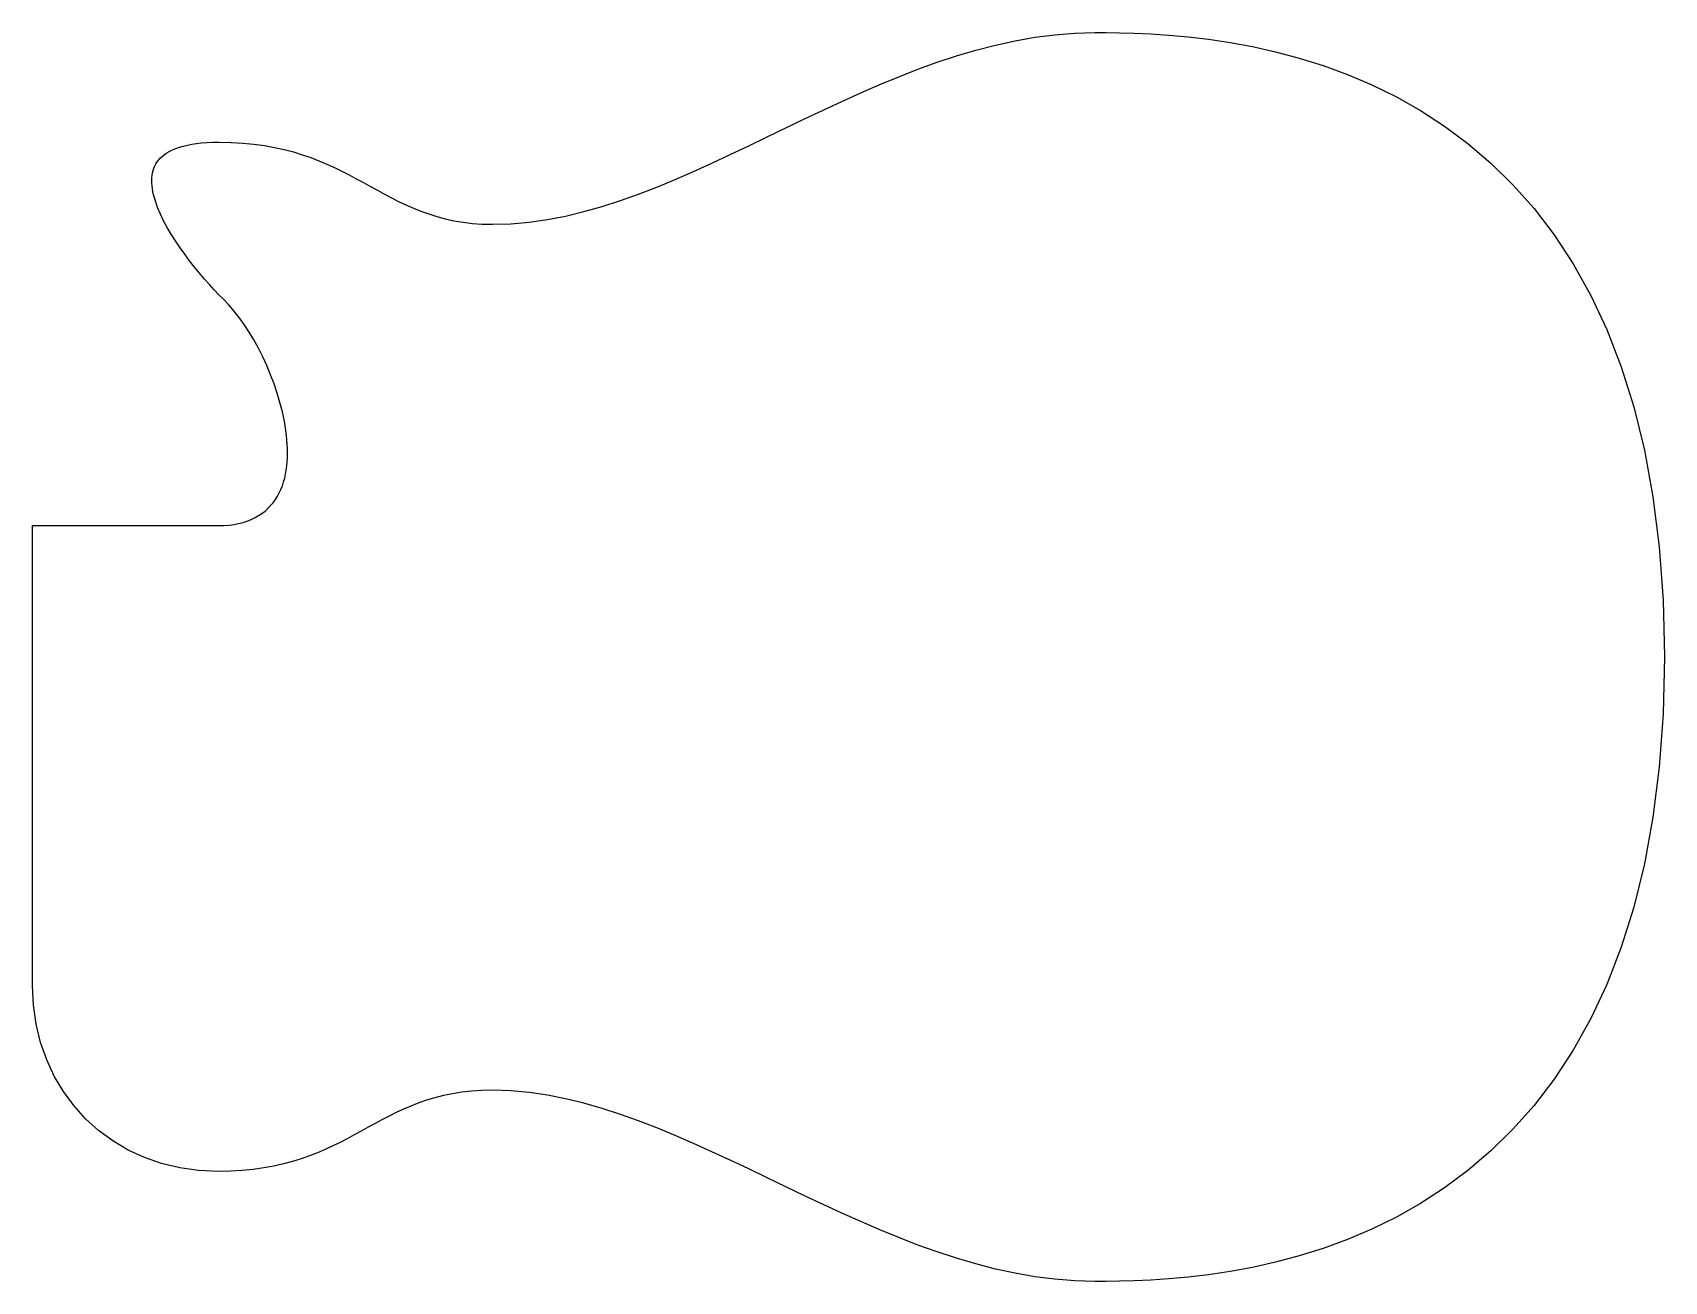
# Model space of a CAD drawing. Extents: x 12 to 310, y 33 to 261.
import ezdxf

# ---------------------------------------------------------------- set-up
doc = ezdxf.new("R2010")
doc.units = 0
doc.layers.add('woodIn', color=7, linetype='CONTINUOUS')

msp = doc.modelspace()

# ---------------------------------------------------------------- linework, layer by layer
at = {"layer": 'woodIn', "color": 7}
for p, q in [((187.325786, 258.725867), (190.914586, 259.511108)), ((190.914586, 259.511108), (194.525536, 260.143684)), ((194.525536, 260.143684), (198.159516, 260.611054)), ((198.159516, 260.611054), (201.817376, 260.900674)), ((201.817376, 260.900674), (205.500016, 261.000004)), ((205.500016, 261.000004), (207.558126, 260.996304)), ((207.558126, 260.996304), (209.964326, 260.971254)), ((209.964326, 260.971254), (212.691456, 260.904154)), ((212.691456, 260.904154), (215.712316, 260.774262)), ((215.712316, 260.774262), (218.999756, 260.560846)), ((218.999756, 260.560846), (222.526576, 260.243166)), ((222.526576, 260.243166), (226.265616, 259.800486)), ((226.265616, 259.800486), (230.189686, 259.212067)), ((176.683506, 255.579587), (180.211116, 256.747564)), ((180.211116, 256.747564), (183.758246, 257.800505)), ((183.758246, 257.800505), (187.325786, 258.725867)), ((230.189686, 259.212067), (234.271626, 258.457172)), ((234.271626, 258.457172), (238.484246, 257.515063)), ((238.484246, 257.515063), (242.800376, 256.365001)), ((242.800376, 256.365001), (247.192826, 254.986249)), ((169.683356, 252.948696), (173.174536, 254.309117)), ((173.174536, 254.309117), (176.683506, 255.579587)), ((247.192826, 254.986249), (251.634446, 253.35807)), ((251.634446, 253.35807), (256.098036, 251.459725)), ((162.750806, 250.008175), (166.209066, 251.510868)), ((166.209066, 251.510868), (169.683356, 252.948696)), ((256.098036, 251.459725), (260.556426, 249.270477)), ((155.878876, 246.858365), (159.307706, 248.45316)), ((159.307706, 248.45316), (162.750806, 250.008175)), ((260.556426, 249.270477), (264.982436, 246.769587)), ((149.060566, 243.59961), (152.463456, 245.236335)), ((152.463456, 245.236335), (155.878876, 246.858365)), ((264.982436, 246.769587), (269.350256, 243.937061)), ((142.289046, 240.332293), (145.669406, 241.960647)), ((145.669406, 241.960647), (149.060566, 243.59961)), ((269.350256, 243.937061), (273.633976, 240.752236)), ((34.840042, 238.135241), (35.193902, 238.462847)), ((35.193902, 238.462847), (35.592363, 238.776458)), ((35.592363, 238.776458), (36.036895, 239.074799)), ((36.036895, 239.074799), (36.528969, 239.356596)), ((36.528969, 239.356596), (37.070055, 239.620574)), ((37.070055, 239.620574), (37.661623, 239.86546)), ((37.661623, 239.86546), (38.305144, 240.089979)), ((38.305144, 240.089979), (39.002086, 240.292856)), ((39.002086, 240.292856), (39.753922, 240.472817)), ((39.753922, 240.472817), (40.562121, 240.628588)), ((40.562121, 240.628588), (41.428152, 240.758895)), ((41.428152, 240.758895), (42.353488, 240.862463)), ((42.353488, 240.862463), (43.339597, 240.938023)), ((43.339597, 240.938023), (44.38795, 240.984293)), ((44.38795, 240.984293), (45.500017, 241.000003)), ((45.500017, 241.000003), (47.748154, 240.958223)), ((47.748154, 240.958223), (49.884621, 240.836335)), ((49.884621, 240.836335), (51.916252, 240.639526)), ((51.916252, 240.639526), (53.849879, 240.372984)), ((53.849879, 240.372984), (55.692336, 240.041895)), ((55.692336, 240.041895), (57.450457, 239.651444)), ((57.450457, 239.651444), (59.131074, 239.206818)), ((59.131074, 239.206818), (60.741022, 238.713203)), ((60.741022, 238.713203), (62.287134, 238.175787)), ((135.556476, 237.159916), (138.918426, 238.727674)), ((138.918426, 238.727674), (142.289046, 240.332293)), ((273.633976, 240.752236), (277.806336, 237.193374)), ((33.395111, 235.419313), (33.502989, 235.855348)), ((33.502989, 235.855348), (33.642467, 236.275755)), ((33.642467, 236.275755), (33.814192, 236.680225)), ((33.814192, 236.680225), (34.01881, 237.068447)), ((34.01881, 237.068447), (34.256968, 237.440113)), ((34.256968, 237.440113), (34.529313, 237.794913)), ((34.529313, 237.794913), (34.840042, 238.135241)), ((62.287134, 238.175787), (63.776242, 237.599754)), ((63.776242, 237.599754), (65.215181, 236.990291)), ((65.215181, 236.990291), (66.610784, 236.352585)), ((66.610784, 236.352585), (67.969884, 235.691821)), ((67.969884, 235.691821), (69.299315, 235.013187)), ((128.854296, 234.187488), (132.202116, 235.642145)), ((132.202116, 235.642145), (135.556476, 237.159916)), ((277.806336, 237.193374), (281.840036, 233.238737)), ((33.254611, 234.02054), (33.271571, 234.5016)), ((33.266671, 233.525092), (33.254611, 234.02054)), ((33.307101, 233.015563), (33.266671, 233.525092)), ((33.271571, 234.5016), (33.318191, 234.967961)), ((33.375251, 232.492266), (33.307101, 233.015563)), ((33.318191, 234.967961), (33.395111, 235.419313)), ((33.470471, 231.955508), (33.375251, 232.492266)), ((69.299315, 235.013187), (70.60591, 234.321868)), ((70.60591, 234.321868), (71.896502, 233.623051)), ((71.896502, 233.623051), (73.17825, 232.92147)), ((73.17825, 232.92147), (74.45776, 232.222341)), ((122.173956, 231.520023), (125.511926, 232.809072)), ((125.511926, 232.809072), (128.854296, 234.187488)), ((281.840036, 233.238737), (285.707816, 228.866588)), ((33.592122, 231.405599), (33.470471, 231.955508)), ((33.739555, 230.84285), (33.592122, 231.405599)), ((33.912123, 230.26757), (33.739555, 230.84285)), ((34.330225, 229.089458), (33.912123, 230.26757)), ((74.45776, 232.222341), (75.741041, 231.53157)), ((75.741041, 231.53157), (77.034099, 230.855066)), ((77.034099, 230.855066), (78.342942, 230.198734)), ((78.342942, 230.198734), (79.673576, 229.568484)), ((79.673576, 229.568484), (81.032008, 228.970221)), ((115.506906, 229.26253), (118.839306, 230.333467)), ((118.839306, 230.333467), (122.173956, 231.520023)), ((34.838752, 227.885661), (34.330225, 229.089458)), ((35.42856, 226.663331), (34.838752, 227.885661)), ((36.090506, 225.429616), (35.42856, 226.663331)), ((81.032008, 228.970221), (82.424247, 228.409853)), ((82.424247, 228.409853), (83.856298, 227.893287)), ((83.856298, 227.893287), (85.33417, 227.426432)), ((85.33417, 227.426432), (86.863868, 227.015193)), ((86.863868, 227.015193), (88.451401, 226.665478)), ((88.451401, 226.665478), (90.102775, 226.383194)), ((102.178486, 226.397508), (105.512556, 226.874702)), ((105.512556, 226.874702), (108.844596, 227.520021)), ((108.844596, 227.520021), (112.175696, 228.32034)), ((112.175696, 228.32034), (115.506906, 229.26253)), ((285.707816, 228.866588), (289.382386, 224.055188)), ((36.815445, 224.191668), (36.090506, 225.429616)), ((37.594232, 222.956638), (36.815445, 224.191668)), ((90.102775, 226.383194), (91.823998, 226.17425)), ((91.823998, 226.17425), (93.621077, 226.044551)), ((93.621077, 226.044551), (95.500018, 226.000001)), ((95.500018, 226.000001), (98.841332, 226.101565)), ((98.841332, 226.101565), (102.178486, 226.397508)), ((289.382386, 224.055188), (292.836456, 218.7828)), ((38.417723, 221.731674), (37.594232, 222.956638)), ((39.276775, 220.523928), (38.417723, 221.731674)), ((40.162242, 219.34055), (39.276775, 220.523928)), ((41.064982, 218.18869), (40.162242, 219.34055)), ((41.975848, 217.075499), (41.064982, 218.18869)), ((292.836456, 218.7828), (296.042766, 213.027685)), ((42.885698, 216.008126), (41.975848, 217.075499)), ((43.785387, 214.993724), (42.885698, 216.008126)), ((44.665771, 214.03944), (43.785387, 214.993724)), ((45.517705, 213.152427), (44.665771, 214.03944)), ((46.332045, 212.339834), (45.517705, 213.152427)), ((47.300693, 211.335572), (46.332045, 212.339834)), ((296.042766, 213.027685), (298.974036, 206.768105)), ((48.259195, 210.224784), (47.300693, 211.335572)), ((49.202449, 209.016138), (48.259195, 210.224784)), ((50.125353, 207.718306), (49.202449, 209.016138)), ((51.022805, 206.339958), (50.125353, 207.718306)), ((51.889705, 204.889764), (51.022805, 206.339958)), ((298.974036, 206.768105), (301.602966, 199.982323)), ((52.720949, 203.376394), (51.889705, 204.889764)), ((53.511436, 201.808518), (52.720949, 203.376394)), ((54.256065, 200.194807), (53.511436, 201.808518)), ((54.949733, 198.543931), (54.256065, 200.194807)), ((301.602966, 199.982323), (303.902296, 192.648605)), ((55.587339, 196.86456), (54.949733, 198.543931)), ((56.163781, 195.16536), (55.587339, 196.86456)), ((56.673957, 193.45501), (56.163781, 195.16536)), ((57.112766, 191.74218), (56.673957, 193.45501)), ((57.475105, 190.03553), (57.112766, 191.74218)), ((303.902296, 192.648605), (305.844736, 184.745205)), ((57.755873, 188.34374), (57.475105, 190.03553)), ((57.864032, 187.50576), (57.755873, 188.34374)), ((57.949562, 186.67407), (57.864032, 187.50576)), ((58.011462, 185.84983), (57.949562, 186.67407)), ((58.048732, 185.03417), (58.011462, 185.84983)), ((58.060372, 184.22826), (58.048732, 185.03417)), ((57.830639, 181.12511), (57.931512, 181.88052)), ((57.931512, 181.88052), (58.002762, 182.65028)), ((58.002762, 182.65028), (58.045382, 183.43325)), ((58.045382, 183.43325), (58.060372, 184.22826)), ((305.844736, 184.745205), (307.403006, 176.250385)), ((57.110862, 178.27005), (57.340248, 178.95653)), ((57.340248, 178.95653), (57.536007, 179.66196)), ((57.536007, 179.66196), (57.699137, 180.38521)), ((57.699137, 180.38521), (57.830639, 181.12511)), ((55.83639, 175.73892), (56.210938, 176.33593)), ((56.210938, 176.33593), (56.547207, 176.9586)), ((56.547207, 176.9586), (56.846848, 177.60369)), ((56.846848, 177.60369), (57.110862, 178.27005)), ((307.403006, 176.250385), (308.549836, 167.142415)), ((52.764047, 172.81215), (53.374374, 173.21539)), ((53.374374, 173.21539), (53.94538, 173.65419)), ((53.94538, 173.65419), (54.477075, 174.12726)), ((54.477075, 174.12726), (54.969468, 174.63328)), ((54.969468, 174.63328), (55.422569, 175.17094)), ((55.422569, 175.17094), (55.83639, 175.73892)), ((11.5, 171), (13.625, 171)), ((11.5, 167.9375), (11.5, 171)), ((13.625, 171), (15.75, 171)), ((15.75, 171), (17.875, 171)), ((17.875, 171), (20, 171)), ((20, 171), (22.125, 171)), ((22.125, 171), (24.25, 171)), ((24.25, 171), (26.375, 171)), ((26.375, 171), (28.5, 171)), ((28.5, 171), (30.625001, 171)), ((30.625001, 171), (32.750001, 171)), ((32.750001, 171), (34.875001, 171)), ((34.875001, 171), (37.000001, 171)), ((37.000001, 171), (39.125001, 171)), ((39.125001, 171), (41.250001, 171)), ((41.250001, 171), (43.375001, 171)), ((43.375001, 171), (45.500001, 171)), ((45.500001, 171), (46.464667, 171.0241)), ((46.464667, 171.0241), (47.389923, 171.0956)), ((47.389923, 171.0956), (48.275778, 171.21314)), ((48.275778, 171.21314), (49.122242, 171.37542)), ((49.122242, 171.37542), (49.929325, 171.58114)), ((49.929325, 171.58114), (50.697037, 171.82898)), ((50.697037, 171.82898), (51.425388, 172.11764)), ((51.425388, 172.11764), (52.114388, 172.4458)), ((52.114388, 172.4458), (52.764047, 172.81215)), ((11.5, 164.875), (11.5, 167.9375)), ((308.549836, 167.142415), (309.257936, 157.399545)), ((11.5, 161.8125), (11.5, 164.875)), ((11.5, 158.75), (11.5, 161.8125)), ((11.5, 155.6875), (11.5, 158.75)), ((11.5, 152.625), (11.5, 155.6875)), ((309.257936, 157.399545), (309.500036, 147.000055)), ((11.5, 149.5625), (11.5, 152.625)), ((11.5, 146.5), (11.5, 149.5625)), ((11.5, 143.4375), (11.5, 146.5)), ((309.500036, 147.000055), (309.257936, 136.600565)), ((11.5, 140.375), (11.5, 143.4375)), ((11.5, 137.3125), (11.5, 140.375)), ((11.5, 134.25), (11.5, 137.3125)), ((11.5, 131.1875), (11.5, 134.25)), ((309.257936, 136.600565), (308.549836, 126.857695)), ((11.5, 128.125), (11.5, 131.1875)), ((11.5, 125.0625), (11.5, 128.125)), ((308.549836, 126.857695), (307.403006, 117.749725)), ((11.5, 122), (11.5, 125.0625)), ((11.5, 119.8125), (11.5, 122)), ((11.5, 117.625), (11.5, 119.8125)), ((11.5, 115.4375), (11.5, 117.625)), ((307.403006, 117.749725), (305.844736, 109.254915)), ((11.5, 113.25), (11.5, 115.4375)), ((11.5, 111.0625), (11.5, 113.25)), ((11.5, 108.875), (11.5, 111.0625)), ((11.5, 106.6875), (11.5, 108.875)), ((305.844736, 109.254915), (303.902296, 101.351515)), ((11.5, 104.5), (11.5, 106.6875)), ((11.5, 102.3125), (11.5, 104.5)), ((11.5, 100.125), (11.5, 102.3125)), ((303.902296, 101.351515), (301.602966, 94.017785)), ((11.5, 97.9375), (11.5, 100.125)), ((11.5, 95.75), (11.5, 97.9375)), ((11.5, 93.5625), (11.5, 95.75)), ((11.5, 91.375), (11.5, 93.5625)), ((301.602966, 94.017785), (298.974036, 87.232005)), ((11.5, 89.1875), (11.5, 91.375)), ((11.5, 87), (11.5, 89.1875)), ((11.667581, 83.40476), (11.5, 87)), ((298.974036, 87.232005), (296.042766, 80.972425)), ((12.160921, 79.94072), (11.667581, 83.40476)), ((296.042766, 80.972425), (292.836456, 75.217305)), ((12.965912, 76.62195), (12.160921, 79.94072)), ((14.068451, 73.46245), (12.965912, 76.62195)), ((292.836456, 75.217305), (289.382386, 69.944925)), ((15.454431, 70.47623), (14.068451, 73.46245)), ((17.109745, 67.6773), (15.454431, 70.47623)), ((289.382386, 69.944925), (285.707816, 65.133525)), ((19.020289, 65.07966), (17.109745, 67.6773)), ((82.001954, 65.56606), (80.59458, 65.01668)), ((83.45599, 66.07142), (82.001954, 65.56606)), ((84.963206, 66.5269), (83.45599, 66.07142)), ((86.530119, 66.92666), (84.963206, 66.5269)), ((88.163248, 67.26484), (86.530119, 66.92666)), ((89.86911, 67.53559), (88.163248, 67.26484)), ((91.654225, 67.73307), (89.86911, 67.53559)), ((93.525109, 67.85141), (91.654225, 67.73307)), ((95.488281, 67.88481), (93.525109, 67.85141)), ((98.830152, 67.76633), (95.488281, 67.88481)), ((102.16783, 67.45635), (98.830152, 67.76633)), ((105.50237, 66.96783), (102.16783, 67.45635)), ((108.83487, 66.31375), (105.50237, 66.96783)), ((112.16638, 65.50708), (108.83487, 66.31375)), ((21.171957, 62.69732), (19.020289, 65.07966)), ((23.550642, 60.54429), (21.171957, 62.69732)), ((76.587243, 63.16287), (75.301332, 62.49589)), ((77.893742, 63.80923), (76.587243, 63.16287)), ((79.227348, 64.42912), (77.893742, 63.80923)), ((80.59458, 65.01668), (79.227348, 64.42912)), ((115.49799, 64.56078), (112.16638, 65.50708)), ((118.83075, 63.48782), (115.49799, 64.56078)), ((122.16574, 62.30117), (118.83075, 63.48782)), ((285.707816, 65.133525), (281.840036, 60.761375)), ((26.142239, 58.63457), (23.550642, 60.54429)), ((70.232622, 59.73814), (68.949484, 59.05357)), ((71.501955, 60.4297), (70.232622, 59.73814)), ((72.765207, 61.12345), (71.501955, 60.4297)), ((74.029493, 61.81413), (72.765207, 61.12345)), ((75.301332, 62.49589), (74.029493, 61.81413)), ((125.50405, 61.01381), (122.16574, 62.30117)), ((128.84672, 59.6387), (125.50405, 61.01381)), ((132.19485, 58.1888), (128.84672, 59.6387)), ((281.840036, 60.761375), (277.806336, 56.806735)), ((28.932642, 56.98218), (26.142239, 58.63457)), ((31.907746, 55.60113), (28.932642, 56.98218)), ((64.942901, 57.09296), (63.530204, 56.48752)), ((66.312057, 57.72586), (64.942901, 57.09296)), ((67.645107, 58.3811), (66.312057, 57.72586)), ((68.949484, 59.05357), (67.645107, 58.3811)), ((135.54949, 56.67709), (132.19485, 58.1888)), ((138.91172, 55.11654), (135.54949, 56.67709)), ((277.806336, 56.806735), (273.633976, 53.247875)), ((35.053444, 54.50541), (31.907746, 55.60113)), ((38.35563, 53.70903), (35.053444, 54.50541)), ((41.8002, 53.22602), (38.35563, 53.70903)), ((53.723371, 53.71845), (51.797741, 53.44865)), ((55.553423, 54.05156), (53.723371, 53.71845)), ((57.295331, 54.44285), (55.553423, 54.05156)), ((58.95653, 54.88722), (57.295331, 54.44285)), ((60.544452, 55.37953), (58.95653, 54.88722)), ((62.066532, 55.91468), (60.544452, 55.37953)), ((63.530204, 56.48752), (62.066532, 55.91468)), ((142.28262, 53.52012), (138.91172, 55.11654)), ((45.373046, 53.07036), (41.8002, 53.22602)), ((47.630012, 53.11946), (45.373046, 53.07036)), ((49.769099, 53.24728), (47.630012, 53.11946)), ((51.797741, 53.44865), (49.769099, 53.24728)), ((145.66325, 51.90079), (142.28262, 53.52012)), ((149.05469, 50.27152), (145.66325, 51.90079)), ((273.633976, 53.247875), (269.350256, 50.063045)), ((152.45786, 48.64501), (149.05469, 50.27152)), ((155.87358, 47.03358), (152.45786, 48.64501)), ((269.350256, 50.063045), (264.982436, 47.230525)), ((159.3027, 45.44963), (155.87358, 47.03358)), ((162.74612, 43.90555), (159.3027, 45.44963)), ((260.556426, 44.729635), (256.098026, 42.540385)), ((264.982436, 47.230525), (260.556426, 44.729635)), ((166.20469, 42.41374), (162.74612, 43.90555)), ((169.67931, 40.98661), (166.20469, 42.41374)), ((256.098026, 42.540385), (251.634446, 40.642045)), ((173.17084, 39.63655), (169.67931, 40.98661)), ((176.68015, 38.37596), (173.17084, 39.63655)), ((247.192826, 39.013865), (242.800376, 37.635115)), ((251.634446, 40.642045), (247.192826, 39.013865)), ((180.20813, 37.21724), (176.68015, 38.37596)), ((183.75564, 36.17278), (180.20813, 37.21724)), ((187.32357, 35.255), (183.75564, 36.17278)), ((238.484246, 36.485055), (234.271626, 35.542945)), ((242.800376, 37.635115), (238.484246, 36.485055)), ((190.91278, 34.47628), (187.32357, 35.255)), ((194.52416, 33.84902), (190.91278, 34.47628)), ((198.15857, 33.38563), (194.52416, 33.84902)), ((201.81689, 33.0985), (198.15857, 33.38563)), ((205.5, 33), (201.81689, 33.0985)), ((207.558126, 33.003755), (205.5, 33)), ((209.964326, 33.028855), (207.558126, 33.003755)), ((212.691446, 33.095955), (209.964326, 33.028855)), ((215.712316, 33.225845), (212.691446, 33.095955)), ((218.999756, 33.439265), (215.712316, 33.225845)), ((222.526576, 33.756945), (218.999756, 33.439265)), ((226.265616, 34.199625), (222.526576, 33.756945)), ((230.189686, 34.788045), (226.265616, 34.199625)), ((234.271626, 35.542945), (230.189686, 34.788045))]:
    msp.add_line(p, q, dxfattribs=at)

doc.saveas('drawing.dxf')
